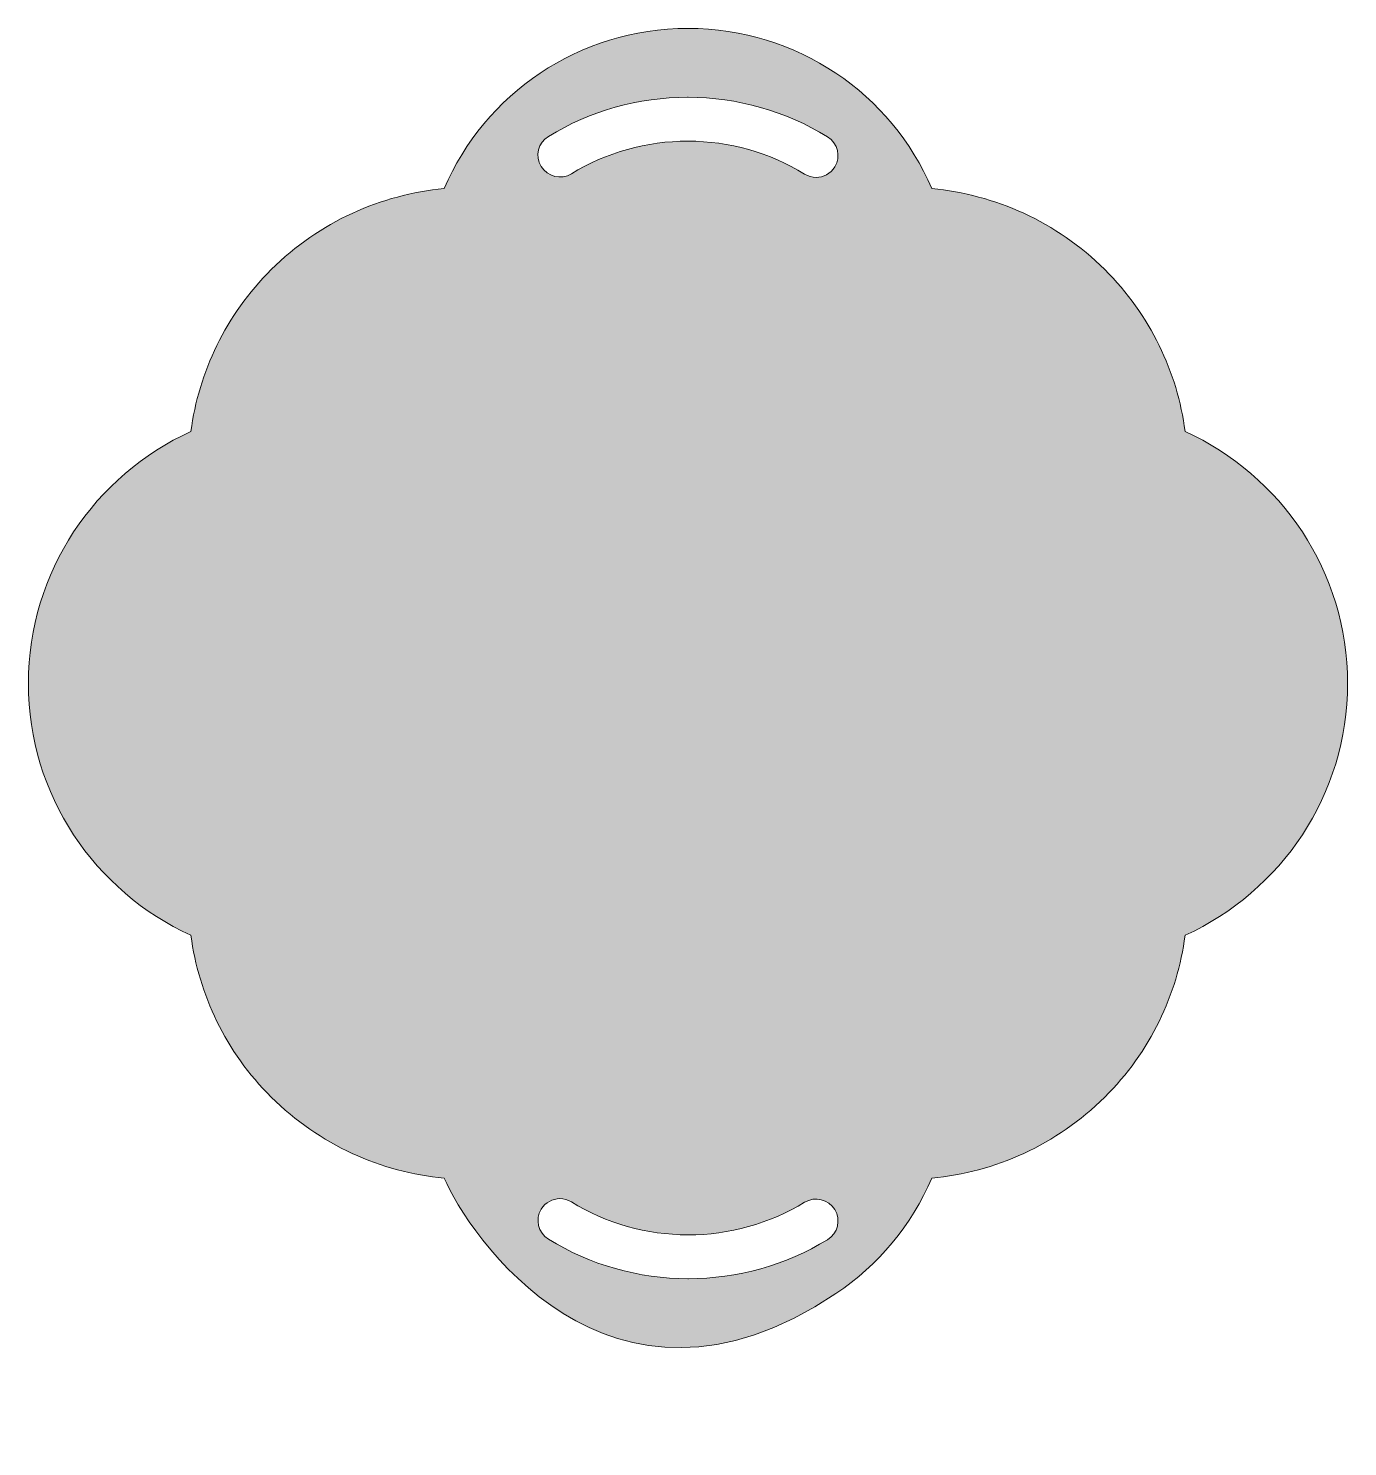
# Model space of a CAD drawing. Header units: inches. Extents: x 18.83 to 24.83, y -18.99 to -12.54.
import ezdxf

# ---------------------------------------------------------------- set-up
doc = ezdxf.new("R2010")
doc.units = ezdxf.units.IN
doc.header["$MEASUREMENT"] = 0
doc.layers.add('_U+0421_U+043B_U+043E_U+0439 1', color=7, linetype='Continuous')

# ---------------------------------------------------------------- blocks, each defined once
blk = doc.blocks.new('block 2')
at = {"layer": '_U+0421_U+043B_U+043E_U+0439 1', "lineweight": 0}
for points, knots in [([(24.6274, -14.8349), (24.4971, -14.6369), (24.3122, -14.4775), (24.0942, -14.3778), (24.0586, -14.1086), (23.9368, -13.8485), (23.7286, -13.6417), (23.6186, -13.5325), (23.4939, -13.4472), (23.3606, -13.3858), (23.2274, -13.3244), (23.0856, -13.2871), (22.9421, -13.2733), (22.759, -12.845), (22.3315, -12.5446), (21.8333, -12.5446), (21.5843, -12.5446), (21.3529, -12.6197), (21.161, -12.7483), (20.9689, -12.8769), (20.8163, -13.0592), (20.7247, -13.2733), (20.4376, -13.3007), (20.1581, -13.4233), (19.9382, -13.6417), (19.834, -13.7451), (19.7515, -13.8618), (19.6907, -13.9864), (19.6299, -14.111), (19.5904, -14.2432), (19.5726, -14.3778), (19.1363, -14.5774), (18.8333, -15.0153), (18.8333, -15.5235), (18.8333, -15.7776), (18.909, -16.0142), (19.0393, -16.2122), (19.1696, -16.4101), (19.3546, -16.5696), (19.5726, -16.6693), (19.6082, -16.9385), (19.73, -17.1986), (19.9382, -17.4054), (20.0481, -17.5144), (20.1729, -17.5999), (20.3062, -17.6613), (20.4394, -17.7225), (20.5811, -17.76), (20.7247, -17.7736), (20.8287, -18.0174), (21.4676, -18.9949), (22.5058, -18.2986), (22.6979, -18.17), (22.8507, -17.9878), (22.9421, -17.7736), (23.2292, -17.7464), (23.5086, -17.6236), (23.7286, -17.4054), (23.8326, -17.3019), (23.9153, -17.1853), (23.9761, -17.0607), (24.0371, -16.9361), (24.0764, -16.8039), (24.0942, -16.6693), (24.5304, -16.4697), (24.8333, -16.0318), (24.8333, -15.5235), (24.8333, -15.2694), (24.7576, -15.0329), (24.6274, -14.8349)], [0, 0, 0, 0, 1, 1, 1, 2, 2, 2, 3, 3, 3, 4, 4, 4, 5, 5, 5, 6, 6, 6, 7, 7, 7, 8, 8, 8, 9, 9, 9, 10, 10, 10, 11, 11, 11, 12, 12, 12, 13, 13, 13, 14, 14, 14, 15, 15, 15, 16, 16, 16, 17, 17, 17, 18, 18, 18, 19, 19, 19, 20, 20, 20, 21, 21, 21, 22, 22, 22, 23, 23, 23, 23]), ([(21.1989, -13.0357), (21.3892, -12.9196), (21.6079, -12.8582), (21.8318, -12.8582), (21.8318, -12.8582), (21.8337, -12.8582), (21.8337, -12.8582), (22.0583, -12.8585), (22.2776, -12.9207), (22.4681, -13.0376), (22.515, -13.0665), (22.5297, -13.1278), (22.5007, -13.1747), (22.4821, -13.2054), (22.4492, -13.2222), (22.4157, -13.2222), (22.3981, -13.2222), (22.38, -13.2175), (22.3637, -13.2075), (22.2046, -13.1097), (22.0213, -13.0579), (21.8335, -13.0576), (21.6457, -13.0574), (21.4621, -13.1085), (21.3028, -13.2058), (21.2557, -13.2344), (21.1944, -13.2196), (21.1657, -13.1726), (21.1369, -13.1257), (21.1518, -13.0643), (21.1989, -13.0357)], [0, 0, 0, 0, 1, 1, 1, 2, 2, 2, 3, 3, 3, 4, 4, 4, 5, 5, 5, 6, 6, 6, 7, 7, 7, 8, 8, 8, 9, 9, 9, 10, 10, 10, 10]), ([(22.4678, -18.0536), (22.2775, -18.1697), (22.0587, -18.2311), (21.8349, -18.2311), (21.8349, -18.2311), (21.8329, -18.2311), (21.8329, -18.2311), (21.6083, -18.2308), (21.389, -18.1686), (21.1986, -18.0517), (21.1517, -18.0228), (21.1369, -17.9615), (21.166, -17.9146), (21.1846, -17.8839), (21.2175, -17.8671), (21.251, -17.8671), (21.2686, -17.8671), (21.2867, -17.8718), (21.3029, -17.8818), (21.4621, -17.9796), (21.6454, -18.0314), (21.8332, -18.0317), (22.021, -18.0319), (22.2046, -17.9808), (22.3639, -17.8835), (22.411, -17.8549), (22.4722, -17.8697), (22.501, -17.9167), (22.5297, -17.9636), (22.5149, -18.025), (22.4678, -18.0536)], [0, 0, 0, 0, 1, 1, 1, 2, 2, 2, 3, 3, 3, 4, 4, 4, 5, 5, 5, 6, 6, 6, 7, 7, 7, 8, 8, 8, 9, 9, 9, 10, 10, 10, 10])]:
    blk.add_open_spline(points, degree=3, knots=knots, dxfattribs=at)

msp = doc.modelspace()

# ---------------------------------------------------------------- hatches: boundary and pattern name
at = {"layer": '_U+0421_U+043B_U+043E_U+0439 1', "true_color": 0xffffff}
h = msp.add_hatch(color=7, dxfattribs=at)
h.dxf.hatch_style = 2
edge = h.paths.add_edge_path()
edge.add_spline(control_points=[(24.6274, -14.8349), (24.4971, -14.6369), (24.3122, -14.4775), (24.0942, -14.3778), (24.0586, -14.1086), (23.9368, -13.8485), (23.7286, -13.6417), (23.6186, -13.5325), (23.4939, -13.4472), (23.3606, -13.3858), (23.2274, -13.3244), (23.0856, -13.2871), (22.9421, -13.2733), (22.759, -12.845), (22.3315, -12.5446), (21.8333, -12.5446), (21.5843, -12.5446), (21.3529, -12.6197), (21.161, -12.7483), (20.9689, -12.8769), (20.8163, -13.0592), (20.7247, -13.2733), (20.4376, -13.3007), (20.1581, -13.4233), (19.9382, -13.6417), (19.834, -13.7451), (19.7515, -13.8618), (19.6907, -13.9864), (19.6299, -14.111), (19.5904, -14.2432), (19.5726, -14.3778), (19.1363, -14.5774), (18.8333, -15.0153), (18.8333, -15.5235), (18.8333, -15.7776), (18.909, -16.0142), (19.0393, -16.2122), (19.1696, -16.4101), (19.3546, -16.5696), (19.5726, -16.6693), (19.6082, -16.9385), (19.73, -17.1986), (19.9382, -17.4054), (20.0481, -17.5144), (20.1729, -17.5999), (20.3062, -17.6613), (20.4394, -17.7225), (20.5811, -17.76), (20.7247, -17.7736), (20.8287, -18.0174), (21.4676, -18.9949), (22.5058, -18.2986), (22.6979, -18.17), (22.8507, -17.9878), (22.9421, -17.7736), (23.2292, -17.7464), (23.5086, -17.6236), (23.7286, -17.4054), (23.8326, -17.3019), (23.9153, -17.1853), (23.9761, -17.0607), (24.0371, -16.9361), (24.0764, -16.8039), (24.0942, -16.6693), (24.5304, -16.4697), (24.8333, -16.0318), (24.8333, -15.5235), (24.8333, -15.2694), (24.7576, -15.0329), (24.6274, -14.8349)], knot_values=[0, 0, 0, 0, 1, 1, 1, 2, 2, 2, 3, 3, 3, 4, 4, 4, 5, 5, 5, 6, 6, 6, 7, 7, 7, 8, 8, 8, 9, 9, 9, 10, 10, 10, 11, 11, 11, 12, 12, 12, 13, 13, 13, 14, 14, 14, 15, 15, 15, 16, 16, 16, 17, 17, 17, 18, 18, 18, 19, 19, 19, 20, 20, 20, 21, 21, 21, 22, 22, 22, 23, 23, 23, 23], degree=3, periodic=1)
edge = h.paths.add_edge_path()
edge.add_spline(control_points=[(21.1989, -13.0357), (21.3892, -12.9196), (21.6079, -12.8582), (21.8318, -12.8582), (21.8318, -12.8582), (21.8337, -12.8582), (21.8337, -12.8582), (22.0583, -12.8585), (22.2776, -12.9207), (22.4681, -13.0376), (22.515, -13.0665), (22.5297, -13.1278), (22.5007, -13.1747), (22.4821, -13.2054), (22.4492, -13.2222), (22.4157, -13.2222), (22.3981, -13.2222), (22.38, -13.2175), (22.3637, -13.2075), (22.2046, -13.1097), (22.0213, -13.0579), (21.8335, -13.0576), (21.6457, -13.0574), (21.4621, -13.1085), (21.3028, -13.2058), (21.2557, -13.2344), (21.1944, -13.2196), (21.1657, -13.1726), (21.1369, -13.1257), (21.1518, -13.0643), (21.1989, -13.0357)], knot_values=[0, 0, 0, 0, 1, 1, 1, 2, 2, 2, 3, 3, 3, 4, 4, 4, 5, 5, 5, 6, 6, 6, 7, 7, 7, 8, 8, 8, 9, 9, 9, 10, 10, 10, 10], degree=3, periodic=1)
edge = h.paths.add_edge_path()
edge.add_spline(control_points=[(22.4678, -18.0536), (22.2775, -18.1697), (22.0587, -18.2311), (21.8349, -18.2311), (21.8349, -18.2311), (21.8329, -18.2311), (21.8329, -18.2311), (21.6083, -18.2308), (21.389, -18.1686), (21.1986, -18.0517), (21.1517, -18.0228), (21.1369, -17.9615), (21.166, -17.9146), (21.1846, -17.8839), (21.2175, -17.8671), (21.251, -17.8671), (21.2686, -17.8671), (21.2867, -17.8718), (21.3029, -17.8818), (21.4621, -17.9796), (21.6454, -18.0314), (21.8332, -18.0317), (22.021, -18.0319), (22.2046, -17.9808), (22.3639, -17.8835), (22.411, -17.8549), (22.4722, -17.8697), (22.501, -17.9167), (22.5297, -17.9636), (22.5149, -18.025), (22.4678, -18.0536)], knot_values=[0, 0, 0, 0, 1, 1, 1, 2, 2, 2, 3, 3, 3, 4, 4, 4, 5, 5, 5, 6, 6, 6, 7, 7, 7, 8, 8, 8, 9, 9, 9, 10, 10, 10, 10], degree=3, periodic=1)

# ---------------------------------------------------------------- block references
at = {"layer": '_U+0421_U+043B_U+043E_U+0439 1'}
msp.add_blockref('block 2', (0, 0), dxfattribs=at)

doc.saveas('drawing.dxf')
